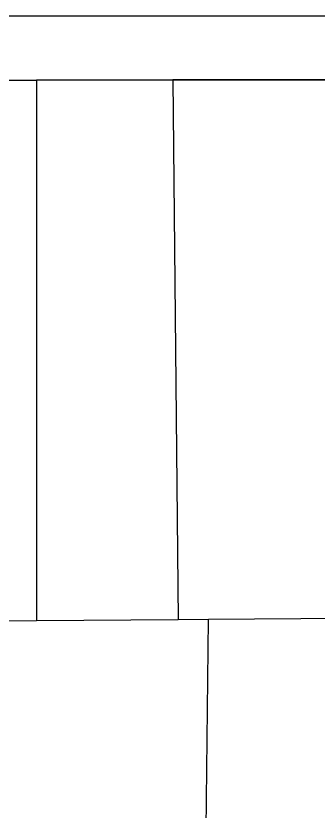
# Model space of a CAD drawing. Header units: metres. Extents: x 668617 to 675126, y 2286318 to 2293677.
# Drawn here: x 669083.9 to 669106.2, y 2287251.4 to 2287310.1 of the extents above; entities that cross this region are included whole.
import ezdxf

# ---------------------------------------------------------------- set-up
doc = ezdxf.new("R2010")
doc.units = ezdxf.units.M
doc.header["$MEASUREMENT"] = 0
for name, color, linetype in [('DMTG-PB-BANQUETAS', 251, 'Continuous'), ('DMTG-PB-LOTIFICACION', 253, 'Continuous'), ('DMTG-PB-MANZANAS', 251, 'Continuous')]:
    doc.layers.add(name, color=color, linetype=linetype)

msp = doc.modelspace()

# ---------------------------------------------------------------- linework, layer by layer
at = {"layer": 'DMTG-PB-BANQUETAS', "flags": 128}
msp.add_lwpolyline([(669033.28566, 2287310.13372), (669133.77443, 2287310.139)], dxfattribs=at)
at = {"layer": 'DMTG-PB-LOTIFICACION', "flags": 128}
for points in [[(669074.92477, 2287305.36867), (669085.39483, 2287305.39316)], [(669085.39483, 2287305.39316), (669095.48489, 2287305.41604)], [(669085.39483, 2287305.39316), (669085.39568, 2287265.48303)], [(669095.48489, 2287305.41604), (669108.15502, 2287305.42988)], [(669095.48489, 2287305.41604), (669095.86549, 2287265.55506)], [(669085.39568, 2287265.48303), (669075.23576, 2287265.41313)], [(669095.86549, 2287265.55506), (669085.39568, 2287265.48303)], [(669098.10545, 2287265.57047), (669095.86549, 2287265.55506)], [(669097.67612, 2287225.69174), (669098.10545, 2287265.57047)], [(669108.33533, 2287265.63725), (669098.10545, 2287265.57047)]]:
    msp.add_lwpolyline(points, dxfattribs=at)
at = {"layer": 'DMTG-PB-MANZANAS', "flags": 128}
msp.add_lwpolyline([(669073.73567, 2287225.71001), (669097.67612, 2287225.69174), (669112.62574, 2287225.83527), (669133.54586, 2287225.88416), (669133.50753, 2287237.17451), (669133.46739, 2287246.55477), (669133.43673, 2287256.05507), (669133.395, 2287265.80533), (669133.37461, 2287272.90557), (669133.34641, 2287279.49575), (669133.3155, 2287286.71594), (669133.25517, 2287305.48653), (669119.34508, 2287305.45743), (669108.15502, 2287305.42988), (669095.48489, 2287305.41604), (669085.39483, 2287305.39316), (669074.92477, 2287305.36867)], dxfattribs=at)

doc.saveas('drawing.dxf')
